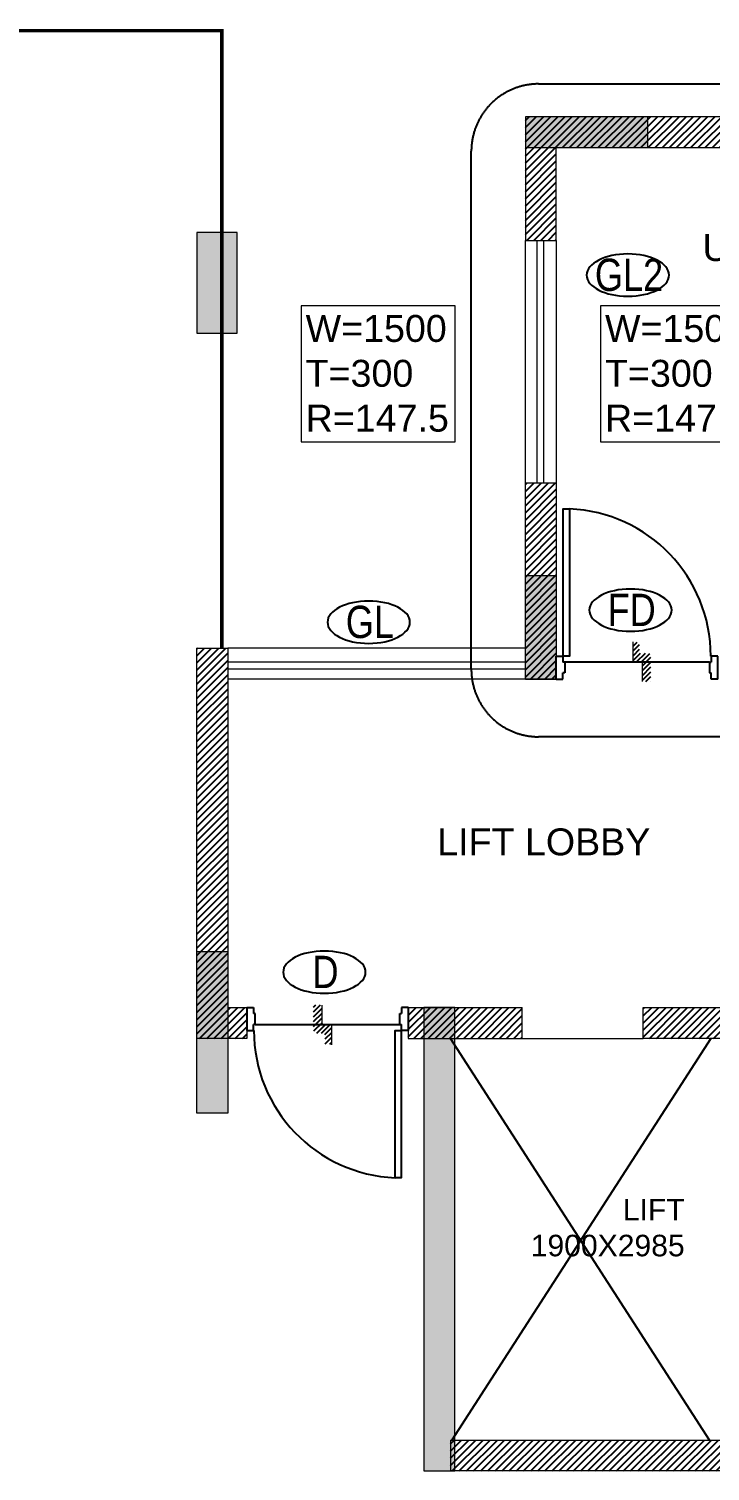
# Model space of a CAD drawing. Header units: millimetres. Extents: x 1363246 to 1691641, y -112430 to 78417.
# Drawn here: x 1374354 to 1379415, y 56504 to 67223 of the extents above; entities that cross this region are included whole.
import ezdxf
from ezdxf.enums import TextEntityAlignment as Align

# ---------------------------------------------------------------- set-up
doc = ezdxf.new("R2010")
doc.units = ezdxf.units.MM
doc.header["$LTSCALE"] = 500
doc.header["$MEASUREMENT"] = 0
doc.linetypes.add('CENTER', pattern=[2, 1.25, -0.25, 0.25, -0.25])
doc.linetypes.add('HIDDEN', pattern=[0.375, 0.25, -0.125])
doc.layers.get('Defpoints').update_dxf_attribs({"lineweight": 0})
doc.layers.add('A-TAG', color=7, linetype='Continuous', true_color=0xef00ef)
for name, color, linetype in [('AHC-A-FURNITURE', 2, 'Continuous'), ('COLUMN', 1, 'Continuous'), ('CUTOUT', 8, 'HIDDEN'), ('DOOR', 8, 'Continuous'), ('Drop', 143, 'Continuous'), ('TEXT -RM MM', 181, 'Continuous'), ('TEXT-DW-NO', 7, 'Continuous'), ('TEXT-RM NAME', 6, 'Continuous')]:
    doc.layers.add(name, color=color, linetype=linetype)
for name, color, linetype, lineweight in [('CILL', 8, 'Continuous', 13), ('TEXT-COMMON AREA', 7, 'Continuous', 20), ('Wall', 2, 'Continuous', 15), ('WIN', 144, 'Continuous', 15)]:
    doc.layers.add(name, color=color, linetype=linetype, lineweight=lineweight)
doc.styles.add('ARIAL', font='arial.ttf')
doc.styles.add('simplex', font='simplex.shx')
doc.styles.get("Standard").update_dxf_attribs({"font": 'arial.ttf'})
pattern_1 = [(45, (1155400.446, 428164.736), (-26.5165043, 26.5165043), [])]

# ---------------------------------------------------------------- blocks, each defined once
blk = doc.blocks.new('A$C26E901EB')
at = {"layer": 'Drop'}
h = blk.add_hatch(dxfattribs=at)
h.set_pattern_fill('ANSI31', color=256, scale=8, angle=720, style=0)
h.set_pattern_definition([(315, (5609.332, 22815.355), (17.960512, 17.960512), [])])
h.paths.add_polyline_path([(84, 209), (84, 259), (133, 259), (133, 144), (63, 144), (0, 144), (0, 209)])
h.paths.add_polyline_path([(63, 144), (63, 0), (0, 0), (0, 144)])
h.paths.add_polyline_path([(133, 293), (133, 259), (84, 259), (84, 293)])
at = {"layer": 'Drop', "const_width": 10, "elevation": 0}
blk.add_lwpolyline([(133, 298), (133, 144), (63, 144), (63, 0)], dxfattribs=at)
blk = doc.blocks.new('DOOR 1050')
at = {"layer": 'DOOR', "ltscale": 100}
for p, q in [((0, 1022), (-154.3, 1022)), ((-154.3, 1022), (-154.3, 977.8)), ((-154.3, 977.8), (-113.1, 977.8)), ((-113.1, 965.4), (-113.1, 977.8)), ((-113.1, 965.4), (-41.1, 965.4)), ((-113.1, 965.4), (-113.1, -1.4)), ((-41.1, 965.4), (-41.1, 977.8)), ((0, 977.8), (-41.1, 977.8)), ((0, 1022), (0, 977.8)), ((-154.3, -58), (-154.3, -13.8)), ((-154.3, -13.8), (-113.1, -13.8)), ((0, -58), (-154.3, -58)), ((-113.1, -1.4), (-41.1, -1.4)), ((-113.1, -1.4), (-113.1, -13.8)), ((-41.1, -1.4), (-41.1, -13.8)), ((0, -13.8), (-41.1, -13.8)), ((0, -58), (0, -13.8))]:
    blk.add_line(p, q, dxfattribs=at)
blk.add_lwpolyline([(-153.9, -11.3), (-1139.7, -11.3), (-1139.7, 29.9), (-153.9, 29.9)], close=True, dxfattribs=at)
at = {"layer": 'DOOR', "linetype": 'Continuous'}
blk.add_arc((-153.9, -11.3), 985.8, 90, 177.60806, dxfattribs=at)
at = {"layer": 'TEXT -RM MM', "linetype": 'Continuous', "xscale": -0.9000000000003879, "yscale": 0.9000000000003879, "zscale": 0.9000000000003879, "rotation": 90}
blk.add_blockref('A$C26E901EB', (16.6, 574.6, 0.4), dxfattribs=at)
at = {"layer": 'Defpoints', "ltscale": 100, "style": 'simplex', "width": 0.8}
blk.add_attdef('D1050', (-414.4, 165), '', height=102.9, rotation=180, dxfattribs=at)
blk = doc.blocks.new('TAG')
at = {"linetype": 'Continuous', "extrusion": (0, 0, -1)}
blk.add_ellipse((0, 0), major_axis=(319, 0), ratio=0.512885, dxfattribs=at)
at = {"width": 0.8}
blk.add_attdef('TAG', text='', height=177, dxfattribs=at).set_placement((9, 2), align=Align.MIDDLE_CENTER)

msp = doc.modelspace()

# ---------------------------------------------------------------- hatches: boundary and pattern name
at = {"layer": 'AHC-A-FURNITURE', "ltscale": 50, "true_color": 0xff0000}
h = msp.add_hatch(dxfattribs=at)
h.set_pattern_fill('ANSI31', color=1, scale=300)
h.set_pattern_definition(pattern_1)
h.paths.add_polyline_path([(1419522.4, 66340.1), (1425222.4, 66340.1), (1425222.4, 65650.2), (1425452.4, 65650.2), (1425452.4, 66540.1), (1419292.4, 66540.1), (1419292.4, 64540.3), (1384202.4, 64540.3), (1384202.4, 66570.1), (1378042.4, 66570.1), (1378042.4, 65650.2), (1378272.4, 65650.2), (1378272.4, 66340.1), (1383971.9, 66340.1), (1383971.9, 62390.3), (1384202.4, 62390.3), (1384202.4, 64310.3), (1419292.4, 64310.3), (1419292.4, 62390.3), (1419522.4, 62390.3)])
h = msp.add_hatch(dxfattribs=at)
h.set_pattern_fill('ANSI31', color=1, scale=300)
h.set_pattern_definition(pattern_1)
h.paths.add_polyline_path([(1378272.4, 63850.2), (1378042.4, 63850.2), (1378042.4, 62390.3), (1378272.4, 62390.3)])
h = msp.add_hatch(dxfattribs=at)
h.set_pattern_fill('ANSI31', color=1, scale=300)
h.set_pattern_definition(pattern_1)
h.paths.add_polyline_path([(1375832.4, 62620.3), (1375602.4, 62620.3), (1375602.4, 59720.3), (1375972.4, 59720.3), (1375972.4, 59950.3), (1375832.4, 59950.3)])
h = msp.add_hatch(dxfattribs=at)
h.set_pattern_fill('ANSI31', color=1, scale=300)
h.set_pattern_definition(pattern_1)
h.paths.add_polyline_path([(1381552.4, 59950.3), (1381021.2, 59950.3), (1381021.2, 59720.3), (1381552.4, 59720.3)])
h.paths.add_polyline_path([(1380121.2, 59950.3), (1378918.7, 59950.3), (1378918.7, 59720.3), (1380121.2, 59720.3)])
h.paths.add_polyline_path([(1378018.7, 59950.3), (1377172.4, 59950.3), (1377172.4, 59720.3), (1378018.7, 59720.3)])
h = msp.add_hatch(dxfattribs=at)
h.set_pattern_fill('ANSI31', color=1, scale=300)
h.set_pattern_definition(pattern_1)
h.paths.add_polyline_path([(1382953.4, 56734.9), (1377487.4, 56734.9), (1377487.4, 56505.4), (1382953.4, 56505.4)])
at = {"layer": 'COLUMN', "lineweight": 20, "true_color": 0x969696}
for points in [[(1378952.4, 66340.1), (1378952.4, 66570.1), (1378042.4, 66570.1), (1378042.4, 66340.1)], [(1375602.4, 64960.4), (1375902.4, 64960.4), (1375902.4, 65710.4), (1375602.4, 65710.4)], [(1378042.4, 63160.3), (1378272.4, 63160.3), (1378272.4, 62390.3), (1378042.4, 62390.3)], [(1375832.4, 59165.4), (1375602.4, 59165.4), (1375602.4, 60365.4), (1375832.4, 60365.4)], [(1377517.4, 59950.3), (1377287.4, 59950.3), (1377287.4, 56505.3), (1377517.4, 56505.3)]]:
    msp.add_hatch(color=252, dxfattribs=at).paths.add_polyline_path(points)

# ---------------------------------------------------------------- linework, layer by layer
at = {"color": 6, "linetype": 'Continuous', "const_width": 25}
msp.add_lwpolyline([(1368762.4, 54555.3), (1368762.4, 58685.4), (1365057.3, 58685.4), (1365057.3, 58170.4), (1363517.4, 58170.4), (1363517.4, 67210.4), (1365387.4, 67210.4), (1365387.4, 66695.4), (1371002.4, 66695.4), (1371002.4, 67210.4), (1375787.4, 67210.4), (1375787.4, 62620.3)], dxfattribs=at)
at = {"layer": 'A-TAG', "linetype": 'HIDDEN', "ltscale": 100}
msp.add_lwpolyline([(1382097.1, 66813.4), (1384039, 66813.4, -0.4142136), (1384539, 66313.4), (1384539, 65685.6), (1385216.8, 66079.1), (1384539, 65303.8), (1384539, 62462, -0.4142136), (1384039, 61962), (1378140.8, 61962, -0.4142136), (1377640.8, 62462), (1377640.8, 66313.4, -0.4142136), (1378140.8, 66813.4), (1382097.1, 66813.4)], format="xyb", dxfattribs=at)
at = {"layer": 'CILL'}
msp.add_line((1378018.7, 59720.3), (1378918.7, 59720.3), dxfattribs=at)
at = {"layer": 'COLUMN', "lineweight": 20}
for points in [[(1378952.4, 66340.1), (1378952.4, 66570.1), (1378042.4, 66570.1), (1378042.4, 66340.1)], [(1375602.4, 64960.4), (1375902.4, 64960.4), (1375902.4, 65710.4), (1375602.4, 65710.4)], [(1378042.4, 63160.3), (1378272.4, 63160.3), (1378272.4, 62390.3), (1378042.4, 62390.3)], [(1375832.4, 59165.4), (1375602.4, 59165.4), (1375602.4, 60365.4), (1375832.4, 60365.4)], [(1377517.4, 59950.3), (1377287.4, 59950.3), (1377287.4, 56505.3), (1377517.4, 56505.3)]]:
    msp.add_lwpolyline(points, close=True, dxfattribs=at)
at = {"layer": 'CUTOUT', "ltscale": 200}
for p, q in [((1379410.4, 56734.9), (1377487.4, 59720.3)), ((1379419.9, 59720.3), (1377496.9, 56734.9))]:
    msp.add_line(p, q, dxfattribs=at)
at = {"layer": 'TEXT-COMMON AREA'}
for points in [[(1377520.9, 65165.6), (1376376.1, 65165.6), (1376376.1, 64153.3), (1377520.9, 64153.3)], [(1379745.1, 65165.6), (1378600.2, 65165.6), (1378600.2, 64153.3), (1379745.1, 64153.3)]]:
    msp.add_lwpolyline(points, close=True, dxfattribs=at)
at = {"layer": 'Wall'}
for p, q in [((1384202.4, 66570.1), (1378042.4, 66570.1)), ((1378042.4, 66570.1), (1378042.4, 65650.2)), ((1378272.4, 66340.1), (1383971.9, 66340.1)), ((1378272.4, 65650.2), (1378272.4, 66340.1)), ((1378042.4, 65650.2), (1378272.4, 65650.2)), ((1378042.4, 62390.3), (1378042.4, 63850.2)), ((1378042.4, 63850.2), (1378272.4, 63850.2)), ((1378272.4, 63850.2), (1378272.4, 62390.3)), ((1378042.4, 63190.3), (1378042.4, 63190.3)), ((1375602.4, 59720.3), (1375602.4, 62620.3)), ((1375602.4, 62620.3), (1375832.4, 62620.3)), ((1375832.4, 62620.3), (1375832.4, 59950.3)), ((1378042.4, 62390.3), (1378272.4, 62390.3)), ((1375832.4, 59950.3), (1375972.4, 59950.3)), ((1375972.4, 59950.3), (1375972.4, 59720.3)), ((1377172.4, 59950.3), (1378018.7, 59950.3)), ((1377172.4, 59950.3), (1377172.4, 59720.3)), ((1378018.7, 59720.3), (1378018.7, 59950.3)), ((1378918.7, 59950.3), (1380121.2, 59950.3)), ((1378918.7, 59720.3), (1378918.7, 59950.3)), ((1375972.4, 59720.3), (1375602.4, 59720.3)), ((1377172.4, 59720.3), (1378018.7, 59720.3)), ((1380121.2, 59720.3), (1378918.7, 59720.3)), ((1377487.4, 56734.9), (1382953.4, 56734.9)), ((1377487.4, 56734.9), (1377487.4, 56505.4)), ((1382953.4, 56505.4), (1377487.4, 56505.4))]:
    msp.add_line(p, q, dxfattribs=at)
at = {"layer": 'WIN'}
for p, q in [((1378042.4, 63850.2), (1378042.4, 65650.2)), ((1378127.4, 65650.2), (1378127.4, 63850.2)), ((1378177.4, 65650.2), (1378177.4, 63850.2)), ((1378272.4, 65650.2), (1378272.4, 63850.2)), ((1378042.4, 62620.3), (1375832.4, 62620.3)), ((1378042.4, 62515.3), (1375832.4, 62515.3)), ((1378042.4, 62465.3), (1375832.4, 62465.3)), ((1378042.4, 62390.3), (1375832.4, 62390.3))]:
    msp.add_line(p, q, dxfattribs=at)

# ---------------------------------------------------------------- block references
at = {"layer": 'DOOR', "extrusion": (0, 0, -1), "xscale": -1.111111111110629, "yscale": 1.111111111110629, "zscale": -1.111111111110629}
for p, rotation in [((-1378336.9, 62390.3), 90), ((-1377108, 59950.3), 270)]:
    msp.add_blockref('DOOR 1050', p, dxfattribs=dict(at, rotation=rotation))
at = {"layer": 'TEXT-DW-NO', "linetype": 'CENTER'}
ref = msp.add_blockref('TAG', (1378803.9, 65392.7), dxfattribs=dict(at, xscale=0.96, yscale=0.96, zscale=0.96))
ref.add_attrib('TAG', 'GL2', dxfattribs={"layer": '0', "height": 240, "width": 0.8}).set_placement((1378812.5, 65395), align=Align.MIDDLE_CENTER)
ref = msp.add_blockref('TAG', (1378823.6, 62902.8), dxfattribs=dict(at, xscale=0.96, yscale=0.96, zscale=0.96))
ref.add_attrib('TAG', 'FD', dxfattribs={"layer": '0', "height": 240, "width": 0.8}).set_placement((1378832.3, 62905), align=Align.MIDDLE_CENTER)
ref = msp.add_blockref('TAG', (1376878.5, 62813.3), dxfattribs=dict(at, xscale=0.96, yscale=0.96, zscale=0.96))
ref.add_attrib('TAG', 'GL', dxfattribs={"layer": '0', "height": 240, "width": 0.8}).set_placement((1376887.2, 62815.5), align=Align.MIDDLE_CENTER)
ref = msp.add_blockref('TAG', (1376549.2, 60212.3), dxfattribs=dict(at, xscale=0.96, yscale=0.96, zscale=0.96))
ref.add_attrib('TAG', 'D', dxfattribs={"layer": '0', "height": 240, "width": 0.8}).set_placement((1376557.8, 60214.5), align=Align.MIDDLE_CENTER)

# ---------------------------------------------------------------- texts
at = {"layer": 'TEXT-COMMON AREA', "char_height": 200, "width": 693.176, "attachment_point": 1}
for insert in [(1376410, 65096.4), (1378634.1, 65096.4)]:
    msp.add_mtext('W=1500\\PT=300\\PR=147.5', dxfattribs=dict(at, insert=insert))
at = {"layer": 'TEXT-RM NAME', "style": 'ARIAL'}
msp.add_text('UP', height=200, rotation=360, dxfattribs=at).set_placement((1379358.3, 65497.5, 0))
at = {"layer": 'TEXT-RM NAME'}
msp.add_text('LIFT LOBBY', height=200, rotation=360, dxfattribs=at).set_placement((1377387.4, 61080.9))
at = {"layer": 'TEXT-RM NAME', "insert": (1379225.9, 58527.5), "char_height": 160, "width": 1424.51, "attachment_point": 3}
msp.add_mtext('LIFT\\P1900X2985', dxfattribs=at)

doc.saveas('drawing.dxf')
